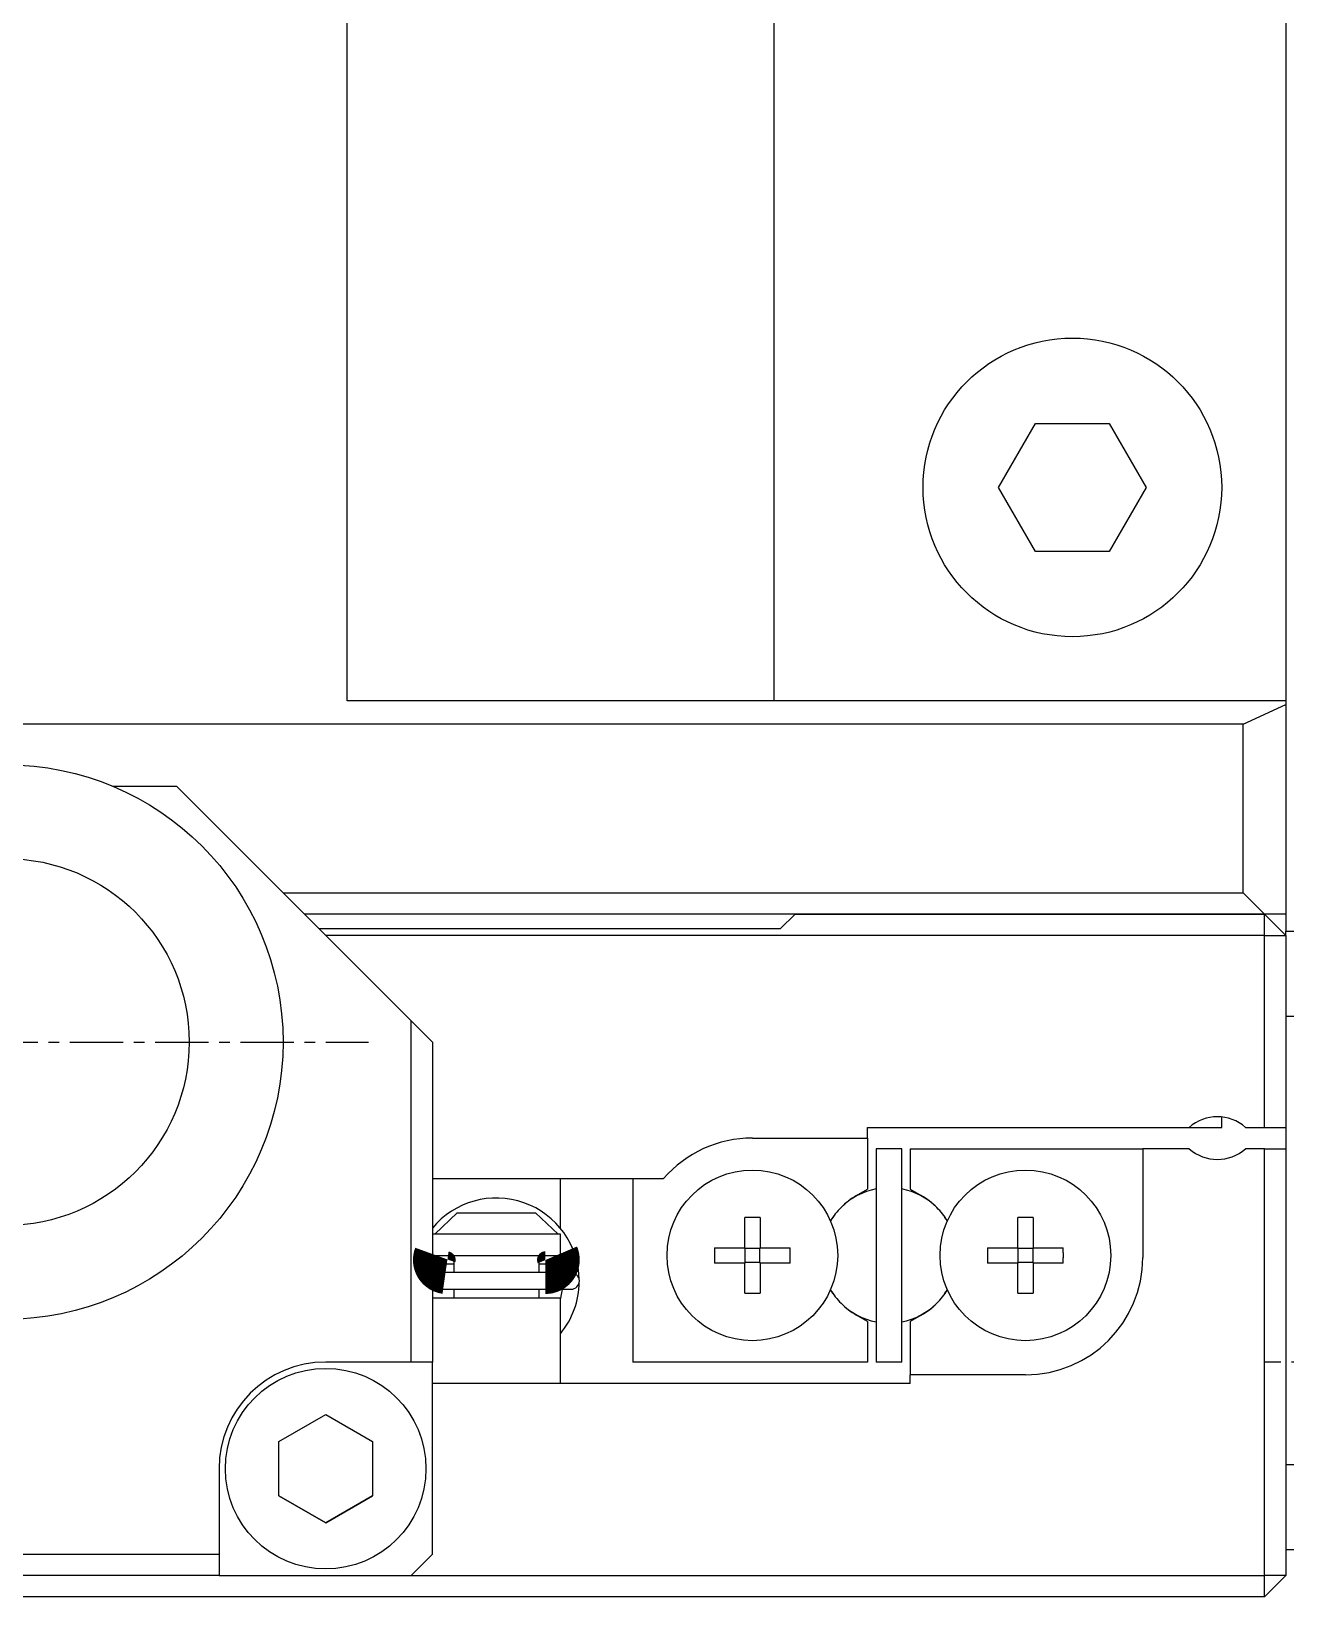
# Model space of a CAD drawing. Extents: x 68 to 383, y 36 to 377.
# Drawn here: x 132.99 to 162.39, y 234.54 to 271.23 of the extents above; entities that cross this region are included whole.
import ezdxf

# ---------------------------------------------------------------- set-up
doc = ezdxf.new("R2010")
doc.units = 0
doc.linetypes.add('CENTER', pattern=[2, 1.25, -0.25, 0.25, -0.25])
doc.layers.get('0').update_dxf_attribs({"linetype": 'CONTINUOUS'})

msp = doc.modelspace()

# ---------------------------------------------------------------- linework, layer by layer
at = {"color": 3, "linetype": 'CONTINUOUS'}
for p, q in [((150.39, 290.081), (150.39, 255.537)), ((162.69, 248.137), (162.39, 248.137)), ((162.39, 237.637), (162.69, 237.637))]:
    msp.add_line(p, q, dxfattribs=at)
at = {"color": 7, "linetype": 'CONTINUOUS'}
for p, q in [((162.39, 290.037), (162.39, 255.537)), ((140.39, 255.537), (140.39, 285.524)), ((155.658, 260.537), (156.524, 262.037)), ((156.524, 262.037), (158.256, 262.037)), ((158.256, 262.037), (159.122, 260.537)), ((156.524, 259.037), (155.658, 260.537)), ((159.122, 260.537), (158.256, 259.037)), ((158.256, 259.037), (156.524, 259.037)), ((155.39, 255.537), (140.39, 255.537)), ((159.39, 255.537), (155.39, 255.537)), ((162.39, 255.537), (159.39, 255.537)), ((161.39, 254.99), (162.39, 255.446)), ((162.39, 255.537), (162.39, 255.446)), ((162.39, 255.446), (162.39, 250.537)), ((161.39, 254.99), (103.39, 254.99)), ((161.39, 251.037), (161.39, 254.99)), ((134.89, 253.537), (136.39, 253.537)), ((141.89, 248.037), (136.39, 253.537)), ((138.89, 251.037), (161.39, 251.037)), ((161.39, 251.037), (161.89, 250.537)), ((150.89, 250.537), (139.39, 250.537)), ((150.89, 250.537), (150.54, 250.187)), ((161.89, 250.537), (150.89, 250.537)), ((150.89, 250.537), (161.89, 250.537)), ((162.39, 250.537), (161.89, 250.537)), ((162.39, 250.037), (161.89, 250.537)), ((161.89, 250.037), (161.89, 250.537)), ((162.39, 250.537), (162.39, 250.137)), ((150.54, 250.187), (139.74, 250.187)), ((161.89, 250.037), (139.89, 250.037)), ((161.89, 245.537), (161.89, 250.037)), ((161.89, 250.037), (162.39, 250.037)), ((162.39, 250.037), (162.39, 250.137)), ((162.39, 250.137), (162.69, 250.137)), ((162.39, 250.037), (162.39, 245.537)), ((141.89, 240.037), (141.89, 248.037)), ((141.89, 248.037), (142.39, 247.537)), ((142.39, 247.537), (142.39, 240.037)), ((152.59, 245.537), (160.129, 245.537)), ((152.59, 245.287), (152.59, 245.537)), ((160.11, 245.537), (160.89, 245.537)), ((160.129, 245.537), (160.89, 245.537)), ((160.89, 245.537), (160.89, 245.782)), ((161.452, 245.537), (161.89, 245.537)), ((161.89, 245.537), (162.39, 245.537)), ((162.39, 245.537), (162.39, 245.037)), ((149.89, 245.287), (152.59, 245.287)), ((152.59, 245.287), (152.59, 244.088)), ((152.79, 245.037), (152.79, 240.037)), ((153.39, 245.037), (152.79, 245.037)), ((153.39, 240.037), (153.39, 245.037)), ((153.59, 245.037), (153.59, 244.088)), ((153.59, 245.037), (159.04, 245.037)), ((160.129, 245.037), (159.04, 245.037)), ((159.04, 245.037), (159.04, 242.487)), ((161.89, 245.037), (161.452, 245.037)), ((161.89, 235.037), (161.89, 245.037)), ((161.89, 245.037), (162.39, 245.037)), ((162.39, 245.037), (162.39, 235.037)), ((142.39, 244.337), (142.815, 244.337)), ((142.815, 244.337), (144.965, 244.337)), ((144.965, 244.337), (147.811, 244.337)), ((145.39, 243.173), (145.39, 244.337)), ((147.09, 244.337), (147.09, 240.037)), ((152.33, 243.937), (152.59, 244.088)), ((153.59, 244.088), (153.85, 243.937)), ((142.444, 243.037), (142.974, 243.537)), ((142.974, 243.537), (144.807, 243.537)), ((144.807, 243.537), (145.336, 243.037)), ((149.71, 242.717), (149.71, 243.423)), ((150.07, 243.423), (150.07, 242.717)), ((156.11, 242.717), (156.11, 243.423)), ((156.47, 243.423), (156.47, 242.717)), ((142.444, 243.037), (142.39, 243.037)), ((145.336, 243.037), (142.444, 243.037)), ((145.39, 243.037), (145.336, 243.037)), ((145.39, 242.537), (145.39, 243.037)), ((142.39, 242.537), (145.39, 242.537)), ((142.89, 242.537), (142.89, 242.132)), ((144.89, 242.132), (144.89, 242.537)), ((145.325, 242.537), (145.434, 242.132)), ((145.678, 242.701), (145.67, 242.719)), ((145.7, 242.645), (145.678, 242.702)), ((149.004, 242.717), (149.71, 242.717)), ((149.72, 242.706), (149.71, 242.717)), ((149.72, 242.367), (149.72, 242.706)), ((149.72, 242.706), (150.06, 242.706)), ((150.06, 242.706), (150.07, 242.717)), ((150.06, 242.706), (150.06, 242.367)), ((150.07, 242.717), (150.776, 242.717)), ((155.404, 242.717), (156.11, 242.717)), ((156.12, 242.706), (156.11, 242.717)), ((156.12, 242.367), (156.12, 242.706)), ((156.12, 242.706), (156.46, 242.706)), ((156.46, 242.706), (156.47, 242.717)), ((156.46, 242.706), (156.46, 242.367)), ((156.47, 242.717), (157.176, 242.717)), ((142.45, 242.337), (142.89, 242.337)), ((142.45, 242.337), (142.89, 242.337)), ((144.89, 242.337), (145.328, 242.337)), ((144.89, 242.337), (145.328, 242.337)), ((149.71, 242.357), (149.004, 242.357)), ((149.72, 242.367), (149.71, 242.357)), ((149.71, 241.65), (149.71, 242.357)), ((150.06, 242.367), (149.72, 242.367)), ((150.06, 242.367), (150.07, 242.357)), ((150.776, 242.357), (150.07, 242.357)), ((150.07, 242.357), (150.07, 241.65)), ((156.11, 242.357), (155.404, 242.357)), ((156.12, 242.367), (156.11, 242.357)), ((156.11, 241.65), (156.11, 242.357)), ((156.46, 242.367), (156.12, 242.367)), ((156.46, 242.367), (156.47, 242.357)), ((157.176, 242.357), (156.47, 242.357)), ((156.47, 242.357), (156.47, 241.65)), ((145.64, 242.132), (142.39, 242.132)), ((142.39, 241.742), (145.64, 241.742)), ((145.39, 241.537), (142.39, 241.537)), ((142.89, 241.742), (142.89, 241.537)), ((144.89, 241.537), (144.89, 241.742)), ((145.393, 241.537), (145.39, 241.524)), ((145.39, 239.537), (145.39, 241.537)), ((145.433, 241.742), (145.393, 241.537)), ((152.59, 240.986), (152.33, 241.136)), ((153.85, 241.136), (153.59, 240.986)), ((152.59, 240.986), (152.59, 240.037)), ((153.59, 240.986), (153.59, 239.737)), ((141.89, 240.037), (139.89, 240.037)), ((142.39, 240.037), (141.89, 240.037)), ((142.39, 235.537), (142.39, 240.037)), ((152.59, 240.037), (147.09, 240.037)), ((153.39, 240.037), (152.79, 240.037)), ((156.29, 239.737), (153.59, 239.737)), ((153.59, 239.537), (153.59, 239.737)), ((153.59, 239.537), (142.39, 239.537)), ((138.79, 238.172), (139.89, 238.807)), ((139.89, 238.807), (140.99, 238.172)), ((138.79, 236.902), (138.79, 238.172)), ((140.99, 238.172), (140.99, 236.902)), ((137.39, 237.537), (137.39, 235.537)), ((138.79, 236.902), (139.89, 236.267)), ((139.89, 236.267), (138.79, 236.902)), ((139.89, 236.267), (140.99, 236.902)), ((140.99, 236.902), (139.89, 236.267)), ((162.69, 235.637), (162.39, 235.637)), ((127.39, 235.537), (137.39, 235.537)), ((137.39, 235.537), (137.39, 235.037)), ((141.89, 235.037), (142.39, 235.537)), ((137.39, 235.037), (127.39, 235.037)), ((137.39, 235.037), (141.89, 235.037)), ((141.89, 235.037), (161.89, 235.037)), ((161.89, 234.537), (162.39, 235.037)), ((161.89, 234.537), (161.89, 235.037)), ((162.39, 235.037), (161.89, 235.037)), ((161.89, 234.537), (102.89, 234.537))]:
    msp.add_line(p, q, dxfattribs=at)
at = {"color": 1, "linetype": 'CENTER'}
for p, q in [((123.89, 247.537), (140.89, 247.537)), ((178.275, 240.037), (161.89, 240.037))]:
    msp.add_line(p, q, dxfattribs=at)
at = {"color": 7, "linetype": 'CONTINUOUS', "const_width": 1}
for points in [[(142.699, 242.132), (142.685, 242.134), (142.67, 242.137), (142.655, 242.141), (142.641, 242.146), (142.627, 242.151), (142.613, 242.157), (142.6, 242.163), (142.586, 242.17), (142.574, 242.178), (142.561, 242.187), (142.549, 242.196), (142.538, 242.205), (142.527, 242.216), (142.516, 242.226), (142.506, 242.237), (142.497, 242.249), (142.488, 242.261), (142.48, 242.274), (142.472, 242.287), (142.465, 242.3), (142.459, 242.314), (142.454, 242.328), (142.449, 242.342), (142.445, 242.357), (142.441, 242.371), (142.439, 242.386), (142.437, 242.401), (142.436, 242.416), (142.435, 242.431), (142.436, 242.446), (142.437, 242.461), (142.439, 242.476), (142.442, 242.491), (142.445, 242.506), (142.45, 242.52), (142.455, 242.534), (142.459, 242.545)], [(145.32, 242.548), (145.326, 242.534), (145.33, 242.519), (145.335, 242.505), (145.338, 242.49), (145.34, 242.475), (145.342, 242.46), (145.343, 242.445), (145.344, 242.43), (145.343, 242.415), (145.342, 242.4), (145.34, 242.385), (145.337, 242.37), (145.334, 242.356), (145.329, 242.341), (145.324, 242.327), (145.319, 242.313), (145.312, 242.3), (145.305, 242.286), (145.297, 242.273), (145.289, 242.261), (145.28, 242.249), (145.27, 242.237), (145.26, 242.226), (145.25, 242.215), (145.238, 242.205), (145.227, 242.196), (145.215, 242.187), (145.202, 242.179), (145.189, 242.171), (145.176, 242.164), (145.162, 242.158), (145.148, 242.152), (145.134, 242.147), (145.12, 242.143), (145.105, 242.139), (145.09, 242.136), (145.075, 242.134), (145.06, 242.133), (145.045, 242.132), (145.039, 242.132)]]:
    msp.add_lwpolyline(points, dxfattribs=at)
at = {"color": 7, "linetype": 'CONTINUOUS'}
for points in [[(150.07, 243.423, 0), (150.067, 243.423, 0), (150.065, 243.423, 0), (150.062, 243.423, 0), (150.059, 243.423, 0), (150.056, 243.424, 0), (150.053, 243.424, 0), (150.05, 243.424, 0), (150.048, 243.424, 0), (150.045, 243.424, 0), (150.042, 243.424, 0), (150.039, 243.424, 0), (150.036, 243.424, 0), (150.034, 243.424, 0), (150.031, 243.424, 0), (150.028, 243.424, 0), (150.025, 243.424, 0), (150.022, 243.424, 0), (150.02, 243.424, 0), (150.017, 243.424, 0), (150.014, 243.424, 0), (150.011, 243.424, 0), (150.008, 243.424, 0), (150.005, 243.425, 0), (150.003, 243.425, 0), (150, 243.425, 0), (149.997, 243.425, 0), (149.994, 243.425, 0), (149.991, 243.425, 0), (149.989, 243.425, 0), (149.986, 243.425, 0), (149.983, 243.425, 0), (149.98, 243.425, 0), (149.977, 243.425, 0), (149.975, 243.425, 0), (149.972, 243.425, 0), (149.969, 243.425, 0), (149.966, 243.425, 0), (149.963, 243.425, 0), (149.96, 243.425, 0), (149.958, 243.425, 0), (149.955, 243.425, 0), (149.952, 243.425, 0), (149.949, 243.425, 0), (149.946, 243.425, 0), (149.944, 243.425, 0), (149.941, 243.425, 0), (149.938, 243.425, 0), (149.935, 243.425, 0), (149.932, 243.425, 0), (149.93, 243.425, 0), (149.927, 243.425, 0), (149.924, 243.425, 0), (149.921, 243.425, 0), (149.918, 243.425, 0), (149.915, 243.425, 0), (149.913, 243.425, 0), (149.91, 243.425, 0), (149.907, 243.425, 0), (149.904, 243.425, 0), (149.901, 243.425, 0), (149.899, 243.425, 0), (149.896, 243.425, 0), (149.893, 243.425, 0), (149.89, 243.425, 0), (149.887, 243.425, 0), (149.884, 243.425, 0), (149.882, 243.425, 0), (149.879, 243.425, 0), (149.876, 243.425, 0), (149.873, 243.425, 0), (149.87, 243.425, 0), (149.868, 243.425, 0), (149.865, 243.425, 0), (149.862, 243.425, 0), (149.859, 243.425, 0), (149.856, 243.425, 0), (149.854, 243.425, 0), (149.851, 243.425, 0), (149.848, 243.425, 0), (149.845, 243.425, 0), (149.842, 243.425, 0), (149.839, 243.425, 0), (149.837, 243.425, 0), (149.834, 243.425, 0), (149.831, 243.425, 0), (149.828, 243.425, 0), (149.825, 243.425, 0), (149.823, 243.425, 0), (149.82, 243.425, 0), (149.817, 243.425, 0), (149.814, 243.425, 0), (149.811, 243.425, 0), (149.809, 243.425, 0), (149.806, 243.425, 0), (149.803, 243.425, 0), (149.8, 243.425, 0), (149.797, 243.425, 0), (149.794, 243.425, 0), (149.792, 243.425, 0), (149.789, 243.425, 0), (149.786, 243.425, 0), (149.783, 243.425, 0), (149.78, 243.425, 0), (149.778, 243.425, 0), (149.775, 243.425, 0), (149.772, 243.424, 0), (149.769, 243.424, 0), (149.766, 243.424, 0), (149.764, 243.424, 0), (149.761, 243.424, 0), (149.758, 243.424, 0), (149.755, 243.424, 0), (149.752, 243.424, 0), (149.749, 243.424, 0), (149.747, 243.424, 0), (149.744, 243.424, 0), (149.741, 243.424, 0), (149.738, 243.424, 0), (149.735, 243.424, 0), (149.733, 243.424, 0), (149.73, 243.424, 0), (149.727, 243.424, 0), (149.724, 243.424, 0), (149.721, 243.423, 0), (149.719, 243.423, 0), (149.716, 243.423, 0), (149.713, 243.423, 0), (149.71, 243.423, 0)], [(156.47, 243.423, 0), (156.467, 243.423, 0), (156.465, 243.423, 0), (156.462, 243.423, 0), (156.459, 243.423, 0), (156.456, 243.424, 0), (156.453, 243.424, 0), (156.45, 243.424, 0), (156.448, 243.424, 0), (156.445, 243.424, 0), (156.442, 243.424, 0), (156.439, 243.424, 0), (156.436, 243.424, 0), (156.434, 243.424, 0), (156.431, 243.424, 0), (156.428, 243.424, 0), (156.425, 243.424, 0), (156.422, 243.424, 0), (156.42, 243.424, 0), (156.417, 243.424, 0), (156.414, 243.424, 0), (156.411, 243.424, 0), (156.408, 243.424, 0), (156.405, 243.425, 0), (156.403, 243.425, 0), (156.4, 243.425, 0), (156.397, 243.425, 0), (156.394, 243.425, 0), (156.391, 243.425, 0), (156.389, 243.425, 0), (156.386, 243.425, 0), (156.383, 243.425, 0), (156.38, 243.425, 0), (156.377, 243.425, 0), (156.375, 243.425, 0), (156.372, 243.425, 0), (156.369, 243.425, 0), (156.366, 243.425, 0), (156.363, 243.425, 0), (156.36, 243.425, 0), (156.358, 243.425, 0), (156.355, 243.425, 0), (156.352, 243.425, 0), (156.349, 243.425, 0), (156.346, 243.425, 0), (156.344, 243.425, 0), (156.341, 243.425, 0), (156.338, 243.425, 0), (156.335, 243.425, 0), (156.332, 243.425, 0), (156.33, 243.425, 0), (156.327, 243.425, 0), (156.324, 243.425, 0), (156.321, 243.425, 0), (156.318, 243.425, 0), (156.315, 243.425, 0), (156.313, 243.425, 0), (156.31, 243.425, 0), (156.307, 243.425, 0), (156.304, 243.425, 0), (156.301, 243.425, 0), (156.299, 243.425, 0), (156.296, 243.425, 0), (156.293, 243.425, 0), (156.29, 243.425, 0), (156.287, 243.425, 0), (156.284, 243.425, 0), (156.282, 243.425, 0), (156.279, 243.425, 0), (156.276, 243.425, 0), (156.273, 243.425, 0), (156.27, 243.425, 0), (156.268, 243.425, 0), (156.265, 243.425, 0), (156.262, 243.425, 0), (156.259, 243.425, 0), (156.256, 243.425, 0), (156.254, 243.425, 0), (156.251, 243.425, 0), (156.248, 243.425, 0), (156.245, 243.425, 0), (156.242, 243.425, 0), (156.239, 243.425, 0), (156.237, 243.425, 0), (156.234, 243.425, 0), (156.231, 243.425, 0), (156.228, 243.425, 0), (156.225, 243.425, 0), (156.223, 243.425, 0), (156.22, 243.425, 0), (156.217, 243.425, 0), (156.214, 243.425, 0), (156.211, 243.425, 0), (156.209, 243.425, 0), (156.206, 243.425, 0), (156.203, 243.425, 0), (156.2, 243.425, 0), (156.197, 243.425, 0), (156.194, 243.425, 0), (156.192, 243.425, 0), (156.189, 243.425, 0), (156.186, 243.425, 0), (156.183, 243.425, 0), (156.18, 243.425, 0), (156.178, 243.425, 0), (156.175, 243.425, 0), (156.172, 243.424, 0), (156.169, 243.424, 0), (156.166, 243.424, 0), (156.164, 243.424, 0), (156.161, 243.424, 0), (156.158, 243.424, 0), (156.155, 243.424, 0), (156.152, 243.424, 0), (156.149, 243.424, 0), (156.147, 243.424, 0), (156.144, 243.424, 0), (156.141, 243.424, 0), (156.138, 243.424, 0), (156.135, 243.424, 0), (156.133, 243.424, 0), (156.13, 243.424, 0), (156.127, 243.424, 0), (156.124, 243.424, 0), (156.121, 243.423, 0), (156.119, 243.423, 0), (156.116, 243.423, 0), (156.113, 243.423, 0), (156.11, 243.423, 0)], [(149.004, 242.717, 0), (149.004, 242.714, 0), (149.004, 242.711, 0), (149.004, 242.708, 0), (149.003, 242.706, 0), (149.003, 242.703, 0), (149.003, 242.7, 0), (149.003, 242.697, 0), (149.003, 242.694, 0), (149.003, 242.692, 0), (149.003, 242.689, 0), (149.003, 242.686, 0), (149.003, 242.683, 0), (149.003, 242.68, 0), (149.003, 242.677, 0), (149.003, 242.675, 0), (149.003, 242.672, 0), (149.003, 242.669, 0), (149.003, 242.666, 0), (149.003, 242.663, 0), (149.003, 242.661, 0), (149.003, 242.658, 0), (149.002, 242.655, 0), (149.002, 242.652, 0), (149.002, 242.649, 0), (149.002, 242.647, 0), (149.002, 242.644, 0), (149.002, 242.641, 0), (149.002, 242.638, 0), (149.002, 242.635, 0), (149.002, 242.633, 0), (149.002, 242.63, 0), (149.002, 242.627, 0), (149.002, 242.624, 0), (149.002, 242.621, 0), (149.002, 242.618, 0), (149.002, 242.616, 0), (149.002, 242.613, 0), (149.002, 242.61, 0), (149.002, 242.607, 0), (149.002, 242.604, 0), (149.002, 242.602, 0), (149.002, 242.599, 0), (149.002, 242.596, 0), (149.002, 242.593, 0), (149.002, 242.59, 0), (149.002, 242.587, 0), (149.002, 242.585, 0), (149.002, 242.582, 0), (149.002, 242.579, 0), (149.002, 242.576, 0), (149.002, 242.573, 0), (149.002, 242.571, 0), (149.002, 242.568, 0), (149.002, 242.565, 0), (149.002, 242.562, 0), (149.002, 242.559, 0), (149.002, 242.557, 0), (149.002, 242.554, 0), (149.002, 242.551, 0), (149.002, 242.548, 0), (149.002, 242.545, 0), (149.002, 242.542, 0), (149.002, 242.54, 0), (149.002, 242.537, 0), (149.002, 242.534, 0), (149.002, 242.531, 0), (149.002, 242.528, 0), (149.002, 242.526, 0), (149.002, 242.523, 0), (149.002, 242.52, 0), (149.002, 242.517, 0), (149.002, 242.514, 0), (149.002, 242.512, 0), (149.002, 242.509, 0), (149.002, 242.506, 0), (149.002, 242.503, 0), (149.002, 242.5, 0), (149.002, 242.497, 0), (149.002, 242.495, 0), (149.002, 242.492, 0), (149.002, 242.489, 0), (149.002, 242.486, 0), (149.002, 242.483, 0), (149.002, 242.481, 0), (149.002, 242.478, 0), (149.002, 242.475, 0), (149.002, 242.472, 0), (149.002, 242.469, 0), (149.002, 242.466, 0), (149.002, 242.464, 0), (149.002, 242.461, 0), (149.002, 242.458, 0), (149.002, 242.455, 0), (149.002, 242.452, 0), (149.002, 242.45, 0), (149.002, 242.447, 0), (149.002, 242.444, 0), (149.002, 242.441, 0), (149.002, 242.438, 0), (149.002, 242.436, 0), (149.002, 242.433, 0), (149.002, 242.43, 0), (149.002, 242.427, 0), (149.002, 242.424, 0), (149.002, 242.421, 0), (149.002, 242.419, 0), (149.003, 242.416, 0), (149.003, 242.413, 0), (149.003, 242.41, 0), (149.003, 242.407, 0), (149.003, 242.405, 0), (149.003, 242.402, 0), (149.003, 242.399, 0), (149.003, 242.396, 0), (149.003, 242.393, 0), (149.003, 242.391, 0), (149.003, 242.388, 0), (149.003, 242.385, 0), (149.003, 242.382, 0), (149.003, 242.379, 0), (149.003, 242.377, 0), (149.003, 242.374, 0), (149.003, 242.371, 0), (149.003, 242.368, 0), (149.004, 242.365, 0), (149.004, 242.362, 0), (149.004, 242.36, 0), (149.004, 242.357, 0)], [(150.776, 242.357, 0), (150.777, 242.36, 0), (150.777, 242.362, 0), (150.777, 242.365, 0), (150.777, 242.368, 0), (150.777, 242.371, 0), (150.777, 242.374, 0), (150.777, 242.377, 0), (150.777, 242.379, 0), (150.777, 242.382, 0), (150.777, 242.385, 0), (150.777, 242.388, 0), (150.777, 242.391, 0), (150.777, 242.393, 0), (150.777, 242.396, 0), (150.777, 242.399, 0), (150.777, 242.402, 0), (150.778, 242.405, 0), (150.778, 242.407, 0), (150.778, 242.41, 0), (150.778, 242.413, 0), (150.778, 242.416, 0), (150.778, 242.419, 0), (150.778, 242.421, 0), (150.778, 242.424, 0), (150.778, 242.427, 0), (150.778, 242.43, 0), (150.778, 242.433, 0), (150.778, 242.436, 0), (150.778, 242.438, 0), (150.778, 242.441, 0), (150.778, 242.444, 0), (150.778, 242.447, 0), (150.778, 242.45, 0), (150.778, 242.452, 0), (150.778, 242.455, 0), (150.778, 242.458, 0), (150.778, 242.461, 0), (150.778, 242.464, 0), (150.778, 242.466, 0), (150.778, 242.469, 0), (150.778, 242.472, 0), (150.778, 242.475, 0), (150.778, 242.478, 0), (150.779, 242.481, 0), (150.779, 242.483, 0), (150.779, 242.486, 0), (150.779, 242.489, 0), (150.779, 242.492, 0), (150.779, 242.495, 0), (150.779, 242.497, 0), (150.779, 242.5, 0), (150.779, 242.503, 0), (150.779, 242.506, 0), (150.779, 242.509, 0), (150.779, 242.512, 0), (150.779, 242.514, 0), (150.779, 242.517, 0), (150.779, 242.52, 0), (150.779, 242.523, 0), (150.779, 242.526, 0), (150.779, 242.528, 0), (150.779, 242.531, 0), (150.779, 242.534, 0), (150.779, 242.537, 0), (150.779, 242.54, 0), (150.779, 242.542, 0), (150.779, 242.545, 0), (150.779, 242.548, 0), (150.779, 242.551, 0), (150.779, 242.554, 0), (150.779, 242.557, 0), (150.779, 242.559, 0), (150.779, 242.562, 0), (150.779, 242.565, 0), (150.779, 242.568, 0), (150.779, 242.571, 0), (150.779, 242.573, 0), (150.779, 242.576, 0), (150.779, 242.579, 0), (150.779, 242.582, 0), (150.779, 242.585, 0), (150.779, 242.587, 0), (150.779, 242.59, 0), (150.779, 242.593, 0), (150.778, 242.596, 0), (150.778, 242.599, 0), (150.778, 242.602, 0), (150.778, 242.604, 0), (150.778, 242.607, 0), (150.778, 242.61, 0), (150.778, 242.613, 0), (150.778, 242.616, 0), (150.778, 242.618, 0), (150.778, 242.621, 0), (150.778, 242.624, 0), (150.778, 242.627, 0), (150.778, 242.63, 0), (150.778, 242.633, 0), (150.778, 242.635, 0), (150.778, 242.638, 0), (150.778, 242.641, 0), (150.778, 242.644, 0), (150.778, 242.647, 0), (150.778, 242.649, 0), (150.778, 242.652, 0), (150.778, 242.655, 0), (150.778, 242.658, 0), (150.778, 242.661, 0), (150.778, 242.663, 0), (150.778, 242.666, 0), (150.778, 242.669, 0), (150.777, 242.672, 0), (150.777, 242.675, 0), (150.777, 242.677, 0), (150.777, 242.68, 0), (150.777, 242.683, 0), (150.777, 242.686, 0), (150.777, 242.689, 0), (150.777, 242.692, 0), (150.777, 242.694, 0), (150.777, 242.697, 0), (150.777, 242.7, 0), (150.777, 242.703, 0), (150.777, 242.706, 0), (150.777, 242.708, 0), (150.777, 242.711, 0), (150.777, 242.714, 0), (150.776, 242.717, 0)], [(155.404, 242.717, 0), (155.404, 242.714, 0), (155.404, 242.711, 0), (155.404, 242.708, 0), (155.403, 242.706, 0), (155.403, 242.703, 0), (155.403, 242.7, 0), (155.403, 242.697, 0), (155.403, 242.694, 0), (155.403, 242.692, 0), (155.403, 242.689, 0), (155.403, 242.686, 0), (155.403, 242.683, 0), (155.403, 242.68, 0), (155.403, 242.677, 0), (155.403, 242.675, 0), (155.403, 242.672, 0), (155.403, 242.669, 0), (155.403, 242.666, 0), (155.403, 242.663, 0), (155.403, 242.661, 0), (155.403, 242.658, 0), (155.402, 242.655, 0), (155.402, 242.652, 0), (155.402, 242.649, 0), (155.402, 242.647, 0), (155.402, 242.644, 0), (155.402, 242.641, 0), (155.402, 242.638, 0), (155.402, 242.635, 0), (155.402, 242.633, 0), (155.402, 242.63, 0), (155.402, 242.627, 0), (155.402, 242.624, 0), (155.402, 242.621, 0), (155.402, 242.618, 0), (155.402, 242.616, 0), (155.402, 242.613, 0), (155.402, 242.61, 0), (155.402, 242.607, 0), (155.402, 242.604, 0), (155.402, 242.602, 0), (155.402, 242.599, 0), (155.402, 242.596, 0), (155.402, 242.593, 0), (155.402, 242.59, 0), (155.402, 242.587, 0), (155.402, 242.585, 0), (155.402, 242.582, 0), (155.402, 242.579, 0), (155.402, 242.576, 0), (155.402, 242.573, 0), (155.402, 242.571, 0), (155.402, 242.568, 0), (155.402, 242.565, 0), (155.402, 242.562, 0), (155.402, 242.559, 0), (155.402, 242.557, 0), (155.402, 242.554, 0), (155.402, 242.551, 0), (155.402, 242.548, 0), (155.402, 242.545, 0), (155.402, 242.542, 0), (155.402, 242.54, 0), (155.402, 242.537, 0), (155.402, 242.534, 0), (155.402, 242.531, 0), (155.402, 242.528, 0), (155.402, 242.526, 0), (155.402, 242.523, 0), (155.402, 242.52, 0), (155.402, 242.517, 0), (155.402, 242.514, 0), (155.402, 242.512, 0), (155.402, 242.509, 0), (155.402, 242.506, 0), (155.402, 242.503, 0), (155.402, 242.5, 0), (155.402, 242.497, 0), (155.402, 242.495, 0), (155.402, 242.492, 0), (155.402, 242.489, 0), (155.402, 242.486, 0), (155.402, 242.483, 0), (155.402, 242.481, 0), (155.402, 242.478, 0), (155.402, 242.475, 0), (155.402, 242.472, 0), (155.402, 242.469, 0), (155.402, 242.466, 0), (155.402, 242.464, 0), (155.402, 242.461, 0), (155.402, 242.458, 0), (155.402, 242.455, 0), (155.402, 242.452, 0), (155.402, 242.45, 0), (155.402, 242.447, 0), (155.402, 242.444, 0), (155.402, 242.441, 0), (155.402, 242.438, 0), (155.402, 242.436, 0), (155.402, 242.433, 0), (155.402, 242.43, 0), (155.402, 242.427, 0), (155.402, 242.424, 0), (155.402, 242.421, 0), (155.402, 242.419, 0), (155.403, 242.416, 0), (155.403, 242.413, 0), (155.403, 242.41, 0), (155.403, 242.407, 0), (155.403, 242.405, 0), (155.403, 242.402, 0), (155.403, 242.399, 0), (155.403, 242.396, 0), (155.403, 242.393, 0), (155.403, 242.391, 0), (155.403, 242.388, 0), (155.403, 242.385, 0), (155.403, 242.382, 0), (155.403, 242.379, 0), (155.403, 242.377, 0), (155.403, 242.374, 0), (155.403, 242.371, 0), (155.403, 242.368, 0), (155.404, 242.365, 0), (155.404, 242.362, 0), (155.404, 242.36, 0), (155.404, 242.357, 0)], [(157.176, 242.357, 0), (157.177, 242.36, 0), (157.177, 242.362, 0), (157.177, 242.365, 0), (157.177, 242.368, 0), (157.177, 242.371, 0), (157.177, 242.374, 0), (157.177, 242.377, 0), (157.177, 242.379, 0), (157.177, 242.382, 0), (157.177, 242.385, 0), (157.177, 242.388, 0), (157.177, 242.391, 0), (157.177, 242.393, 0), (157.177, 242.396, 0), (157.177, 242.399, 0), (157.177, 242.402, 0), (157.178, 242.405, 0), (157.178, 242.407, 0), (157.178, 242.41, 0), (157.178, 242.413, 0), (157.178, 242.416, 0), (157.178, 242.419, 0), (157.178, 242.421, 0), (157.178, 242.424, 0), (157.178, 242.427, 0), (157.178, 242.43, 0), (157.178, 242.433, 0), (157.178, 242.436, 0), (157.178, 242.438, 0), (157.178, 242.441, 0), (157.178, 242.444, 0), (157.178, 242.447, 0), (157.178, 242.45, 0), (157.178, 242.452, 0), (157.178, 242.455, 0), (157.178, 242.458, 0), (157.178, 242.461, 0), (157.178, 242.464, 0), (157.178, 242.466, 0), (157.178, 242.469, 0), (157.178, 242.472, 0), (157.178, 242.475, 0), (157.178, 242.478, 0), (157.179, 242.481, 0), (157.179, 242.483, 0), (157.179, 242.486, 0), (157.179, 242.489, 0), (157.179, 242.492, 0), (157.179, 242.495, 0), (157.179, 242.497, 0), (157.179, 242.5, 0), (157.179, 242.503, 0), (157.179, 242.506, 0), (157.179, 242.509, 0), (157.179, 242.512, 0), (157.179, 242.514, 0), (157.179, 242.517, 0), (157.179, 242.52, 0), (157.179, 242.523, 0), (157.179, 242.526, 0), (157.179, 242.528, 0), (157.179, 242.531, 0), (157.179, 242.534, 0), (157.179, 242.537, 0), (157.179, 242.54, 0), (157.179, 242.542, 0), (157.179, 242.545, 0), (157.179, 242.548, 0), (157.179, 242.551, 0), (157.179, 242.554, 0), (157.179, 242.557, 0), (157.179, 242.559, 0), (157.179, 242.562, 0), (157.179, 242.565, 0), (157.179, 242.568, 0), (157.179, 242.571, 0), (157.179, 242.573, 0), (157.179, 242.576, 0), (157.179, 242.579, 0), (157.179, 242.582, 0), (157.179, 242.585, 0), (157.179, 242.587, 0), (157.179, 242.59, 0), (157.179, 242.593, 0), (157.178, 242.596, 0), (157.178, 242.599, 0), (157.178, 242.602, 0), (157.178, 242.604, 0), (157.178, 242.607, 0), (157.178, 242.61, 0), (157.178, 242.613, 0), (157.178, 242.616, 0), (157.178, 242.618, 0), (157.178, 242.621, 0), (157.178, 242.624, 0), (157.178, 242.627, 0), (157.178, 242.63, 0), (157.178, 242.633, 0), (157.178, 242.635, 0), (157.178, 242.638, 0), (157.178, 242.641, 0), (157.178, 242.644, 0), (157.178, 242.647, 0), (157.178, 242.649, 0), (157.178, 242.652, 0), (157.178, 242.655, 0), (157.178, 242.658, 0), (157.178, 242.661, 0), (157.178, 242.663, 0), (157.178, 242.666, 0), (157.178, 242.669, 0), (157.177, 242.672, 0), (157.177, 242.675, 0), (157.177, 242.677, 0), (157.177, 242.68, 0), (157.177, 242.683, 0), (157.177, 242.686, 0), (157.177, 242.689, 0), (157.177, 242.692, 0), (157.177, 242.694, 0), (157.177, 242.697, 0), (157.177, 242.7, 0), (157.177, 242.703, 0), (157.177, 242.706, 0), (157.177, 242.708, 0), (157.177, 242.711, 0), (157.177, 242.714, 0), (157.176, 242.717, 0)], [(149.71, 241.65, 0), (149.713, 241.65, 0), (149.716, 241.65, 0), (149.719, 241.65, 0), (149.721, 241.65, 0), (149.724, 241.65, 0), (149.727, 241.65, 0), (149.73, 241.65, 0), (149.733, 241.65, 0), (149.735, 241.65, 0), (149.738, 241.65, 0), (149.741, 241.65, 0), (149.744, 241.65, 0), (149.747, 241.65, 0), (149.749, 241.65, 0), (149.752, 241.65, 0), (149.755, 241.649, 0), (149.758, 241.649, 0), (149.761, 241.649, 0), (149.764, 241.649, 0), (149.766, 241.649, 0), (149.769, 241.649, 0), (149.772, 241.649, 0), (149.775, 241.649, 0), (149.778, 241.649, 0), (149.78, 241.649, 0), (149.783, 241.649, 0), (149.786, 241.649, 0), (149.789, 241.649, 0), (149.792, 241.649, 0), (149.794, 241.649, 0), (149.797, 241.649, 0), (149.8, 241.649, 0), (149.803, 241.649, 0), (149.806, 241.649, 0), (149.809, 241.649, 0), (149.811, 241.649, 0), (149.814, 241.649, 0), (149.817, 241.649, 0), (149.82, 241.649, 0), (149.823, 241.649, 0), (149.825, 241.649, 0), (149.828, 241.648, 0), (149.831, 241.648, 0), (149.834, 241.648, 0), (149.837, 241.648, 0), (149.839, 241.648, 0), (149.842, 241.648, 0), (149.845, 241.648, 0), (149.848, 241.648, 0), (149.851, 241.648, 0), (149.854, 241.648, 0), (149.856, 241.648, 0), (149.859, 241.648, 0), (149.862, 241.648, 0), (149.865, 241.648, 0), (149.868, 241.648, 0), (149.87, 241.648, 0), (149.873, 241.648, 0), (149.876, 241.648, 0), (149.879, 241.648, 0), (149.882, 241.648, 0), (149.884, 241.648, 0), (149.887, 241.648, 0), (149.89, 241.648, 0), (149.893, 241.648, 0), (149.896, 241.648, 0), (149.899, 241.648, 0), (149.901, 241.648, 0), (149.904, 241.648, 0), (149.907, 241.648, 0), (149.91, 241.648, 0), (149.913, 241.648, 0), (149.915, 241.648, 0), (149.918, 241.648, 0), (149.921, 241.648, 0), (149.924, 241.648, 0), (149.927, 241.648, 0), (149.93, 241.648, 0), (149.932, 241.648, 0), (149.935, 241.648, 0), (149.938, 241.648, 0), (149.941, 241.648, 0), (149.944, 241.648, 0), (149.946, 241.648, 0), (149.949, 241.648, 0), (149.952, 241.648, 0), (149.955, 241.649, 0), (149.958, 241.649, 0), (149.96, 241.649, 0), (149.963, 241.649, 0), (149.966, 241.649, 0), (149.969, 241.649, 0), (149.972, 241.649, 0), (149.975, 241.649, 0), (149.977, 241.649, 0), (149.98, 241.649, 0), (149.983, 241.649, 0), (149.986, 241.649, 0), (149.989, 241.649, 0), (149.991, 241.649, 0), (149.994, 241.649, 0), (149.997, 241.649, 0), (150, 241.649, 0), (150.003, 241.649, 0), (150.005, 241.649, 0), (150.008, 241.649, 0), (150.011, 241.649, 0), (150.014, 241.649, 0), (150.017, 241.649, 0), (150.02, 241.649, 0), (150.022, 241.649, 0), (150.025, 241.649, 0), (150.028, 241.65, 0), (150.031, 241.65, 0), (150.034, 241.65, 0), (150.036, 241.65, 0), (150.039, 241.65, 0), (150.042, 241.65, 0), (150.045, 241.65, 0), (150.048, 241.65, 0), (150.05, 241.65, 0), (150.053, 241.65, 0), (150.056, 241.65, 0), (150.059, 241.65, 0), (150.062, 241.65, 0), (150.065, 241.65, 0), (150.067, 241.65, 0), (150.07, 241.65, 0)], [(156.11, 241.65, 0), (156.113, 241.65, 0), (156.116, 241.65, 0), (156.119, 241.65, 0), (156.121, 241.65, 0), (156.124, 241.65, 0), (156.127, 241.65, 0), (156.13, 241.65, 0), (156.133, 241.65, 0), (156.135, 241.65, 0), (156.138, 241.65, 0), (156.141, 241.65, 0), (156.144, 241.65, 0), (156.147, 241.65, 0), (156.149, 241.65, 0), (156.152, 241.65, 0), (156.155, 241.649, 0), (156.158, 241.649, 0), (156.161, 241.649, 0), (156.164, 241.649, 0), (156.166, 241.649, 0), (156.169, 241.649, 0), (156.172, 241.649, 0), (156.175, 241.649, 0), (156.178, 241.649, 0), (156.18, 241.649, 0), (156.183, 241.649, 0), (156.186, 241.649, 0), (156.189, 241.649, 0), (156.192, 241.649, 0), (156.194, 241.649, 0), (156.197, 241.649, 0), (156.2, 241.649, 0), (156.203, 241.649, 0), (156.206, 241.649, 0), (156.209, 241.649, 0), (156.211, 241.649, 0), (156.214, 241.649, 0), (156.217, 241.649, 0), (156.22, 241.649, 0), (156.223, 241.649, 0), (156.225, 241.649, 0), (156.228, 241.648, 0), (156.231, 241.648, 0), (156.234, 241.648, 0), (156.237, 241.648, 0), (156.239, 241.648, 0), (156.242, 241.648, 0), (156.245, 241.648, 0), (156.248, 241.648, 0), (156.251, 241.648, 0), (156.254, 241.648, 0), (156.256, 241.648, 0), (156.259, 241.648, 0), (156.262, 241.648, 0), (156.265, 241.648, 0), (156.268, 241.648, 0), (156.27, 241.648, 0), (156.273, 241.648, 0), (156.276, 241.648, 0), (156.279, 241.648, 0), (156.282, 241.648, 0), (156.284, 241.648, 0), (156.287, 241.648, 0), (156.29, 241.648, 0), (156.293, 241.648, 0), (156.296, 241.648, 0), (156.299, 241.648, 0), (156.301, 241.648, 0), (156.304, 241.648, 0), (156.307, 241.648, 0), (156.31, 241.648, 0), (156.313, 241.648, 0), (156.315, 241.648, 0), (156.318, 241.648, 0), (156.321, 241.648, 0), (156.324, 241.648, 0), (156.327, 241.648, 0), (156.33, 241.648, 0), (156.332, 241.648, 0), (156.335, 241.648, 0), (156.338, 241.648, 0), (156.341, 241.648, 0), (156.344, 241.648, 0), (156.346, 241.648, 0), (156.349, 241.648, 0), (156.352, 241.648, 0), (156.355, 241.649, 0), (156.358, 241.649, 0), (156.36, 241.649, 0), (156.363, 241.649, 0), (156.366, 241.649, 0), (156.369, 241.649, 0), (156.372, 241.649, 0), (156.375, 241.649, 0), (156.377, 241.649, 0), (156.38, 241.649, 0), (156.383, 241.649, 0), (156.386, 241.649, 0), (156.389, 241.649, 0), (156.391, 241.649, 0), (156.394, 241.649, 0), (156.397, 241.649, 0), (156.4, 241.649, 0), (156.403, 241.649, 0), (156.405, 241.649, 0), (156.408, 241.649, 0), (156.411, 241.649, 0), (156.414, 241.649, 0), (156.417, 241.649, 0), (156.42, 241.649, 0), (156.422, 241.649, 0), (156.425, 241.649, 0), (156.428, 241.65, 0), (156.431, 241.65, 0), (156.434, 241.65, 0), (156.436, 241.65, 0), (156.439, 241.65, 0), (156.442, 241.65, 0), (156.445, 241.65, 0), (156.448, 241.65, 0), (156.45, 241.65, 0), (156.453, 241.65, 0), (156.456, 241.65, 0), (156.459, 241.65, 0), (156.462, 241.65, 0), (156.465, 241.65, 0), (156.467, 241.65, 0), (156.47, 241.65, 0)]]:
    msp.add_polyline3d(points, dxfattribs=at)
for centre, radius in [((157.39, 260.537), 3.5), ((132.39, 247.537), 6.5), ((132.39, 247.537), 4.3), ((149.89, 242.537), 2), ((156.29, 242.537), 2), ((139.89, 237.537), 2.35)]:
    msp.add_circle(centre, radius, dxfattribs=at)
for centre, radius, start, end in [((160.79, 244.787), 1, 48.5904, 131.4096), ((149.89, 242.537), 2.75, 90, 139.1148), ((160.79, 245.787), 1, 228.5904, 311.4096), ((153.09, 242.537), 1.587, 100.893, 135.0002), ((153.09, 242.537), 1.587, 45.0002, 79.1069), ((143.89, 241.937), 1.944, 0.7284, 140.5228), ((153.205, 242.422), 1.75, 135, 148.1185), ((153.09, 242.537), 1.587, 135.0002, 149.5667), ((153.205, 242.422), 1.75, 120, 135), ((152.975, 242.422), 1.75, 45, 60), ((153.09, 242.537), 1.587, 30.4332, 45.0002), ((152.975, 242.422), 1.75, 31.8815, 45), ((156.29, 242.487), 2.75, 270, 0), ((143.896, 241.935), 1.938, 320.4435, 359.322), ((145.64, 241.937), 0.195, 270, 90), ((153.205, 242.652), 1.75, 211.8815, 225), ((153.09, 242.537), 1.587, 210.4333, 224.9998), ((153.09, 242.537), 1.587, 314.9998, 329.5668), ((152.975, 242.652), 1.75, 315, 328.1185), ((153.09, 242.537), 1.587, 224.9998, 259.107), ((153.205, 242.652), 1.75, 225, 240), ((153.09, 242.537), 1.587, 280.8931, 314.9998), ((152.975, 242.652), 1.75, 300, 315), ((139.89, 237.537), 2.5, 90, 180)]:
    msp.add_arc(centre, radius, start, end, dxfattribs=at)

doc.saveas('drawing.dxf')
